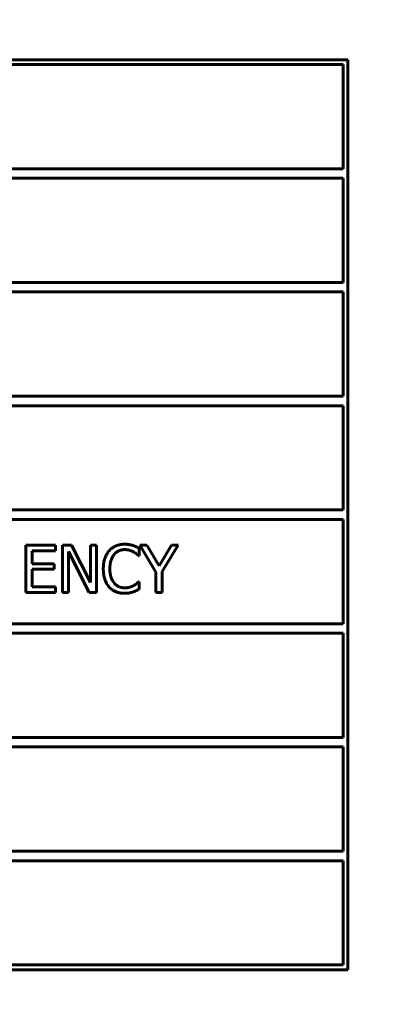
# Model space of a CAD drawing. Header units: millimetres. Extents: x 0 to 4756, y 0 to 3364.
# Drawn here: x 1123.4 to 1143.1, y 869 to 920.9 of the extents above; entities that cross this region are included whole.
import ezdxf

# ---------------------------------------------------------------- set-up
doc = ezdxf.new("R2010")
doc.units = ezdxf.units.MM
doc.header["$LTSCALE"] = 4
doc.layers.add('가시적인 것(ISO)', color=3, linetype='Continuous', lineweight=40)
doc.layers.add('치수(ISO)', color=2, linetype='Continuous', lineweight=25)
doc.styles.add('치수 텍스트_PSTEK_POSCO', font='isocp.shx')
doc.dimstyles.new('치수_PSTEK_POSCO', dxfattribs={"dimscale": 4, "dimtxt": 5, "dimasz": 2.5, "dimexe": 2, "dimexo": 2.5, "dimgap": 1, "dimtad": 1, "dimrnd": 1e-08, "dimdsep": 46, "dimtxsty": '치수 텍스트_PSTEK_POSCO', "dimcen": 0.09, "dimdle": 10, "dimclrd": 7, "dimclre": 7, "dimclrt": 2, "dimadec": 1, "dimazin": 2, "dimtfac": 1, "dimtmove": 0, "dimatfit": 3, "dimfxl": 0, "dimtolj": 1, "dimlwd": -1, "dimlwe": -1, "dimarcsym": 0})

# ---------------------------------------------------------------- blocks, each defined once
blk = doc.blocks.new('*D24')
at = {"layer": 'Defpoints', "color": 0}
for p in [(2145.269, 987.571), (768.269, 528.821), (2145.269, 290.288)]:
    blk.add_point(p, dxfattribs=at)
at = {"layer": '치수(ISO)', "color": 7}
for p, q in [((2145.269, 977.571), (2145.269, 282.288)), ((768.269, 518.821), (768.269, 282.288)), ((778.269, 290.288), (2135.269, 290.288))]:
    blk.add_line(p, q, dxfattribs=at)
for points in [[(778.269, 291.954), (778.269, 288.621), (768.269, 290.288)], [(2135.269, 291.954), (2135.269, 288.621), (2145.269, 290.288)]]:
    blk.add_solid(points, dxfattribs=at)
at = {"layer": '치수(ISO)', "color": 2, "insert": (1433.769, 304.288), "char_height": 20, "attachment_point": 4, "style": '치수 텍스트_PSTEK_POSCO'}
blk.add_mtext('\\A1;1377', dxfattribs=at)

msp = doc.modelspace()

# ---------------------------------------------------------------- linework, layer by layer
at = {"layer": '가시적인 것(ISO)'}
for p, q in [((1095.7692, 918.8208), (1140.7692, 918.8208)), ((1096.0192, 918.5708), (1140.5192, 918.5708)), ((1140.5192, 918.5708), (1140.5192, 913.0708)), ((1140.7692, 918.8208), (1140.7692, 870.8208)), ((1140.5192, 913.0708), (1096.0192, 913.0708)), ((1096.0192, 912.5708), (1140.5192, 912.5708)), ((1140.5192, 912.5708), (1140.5192, 907.0708)), ((1140.5192, 907.0708), (1096.0192, 907.0708)), ((1096.0192, 906.5708), (1140.5192, 906.5708)), ((1140.5192, 906.5708), (1140.5192, 901.0708)), ((1140.5192, 901.0708), (1096.0192, 901.0708)), ((1096.0192, 900.5708), (1140.5192, 900.5708)), ((1140.5192, 900.5708), (1140.5192, 895.0708)), ((1140.5192, 895.0708), (1096.0192, 895.0708)), ((1096.0192, 894.5708), (1140.5192, 894.5708)), ((1140.5192, 894.5708), (1140.5192, 889.0708)), ((1123.7781, 890.7181), (1123.7781, 893.2181)), ((1123.7781, 893.2181), (1125.3421, 893.2181)), ((1125.3421, 893.2181), (1125.3421, 892.9224)), ((1125.7068, 890.7181), (1125.7068, 893.2181)), ((1125.7068, 893.2181), (1126.1788, 893.2181)), ((1126.1788, 893.2181), (1127.1857, 891.2388)), ((1127.1857, 891.2388), (1127.1857, 893.2181)), ((1127.1857, 893.2181), (1127.4957, 893.2181)), ((1127.4957, 893.2181), (1127.4957, 890.7181)), ((1129.7566, 893.052), (1129.7566, 892.6509)), ((1130.6399, 891.7899), (1129.7951, 893.2181)), ((1129.7951, 893.2181), (1130.1638, 893.2181)), ((1130.1638, 893.2181), (1130.8081, 892.1181)), ((1130.8081, 892.1181), (1131.4645, 893.2181)), ((1131.817, 893.2181), (1130.9722, 891.8243)), ((1131.4645, 893.2181), (1131.817, 893.2181)), ((1125.3421, 892.9224), (1124.1104, 892.9224)), ((1124.1104, 892.9224), (1124.1104, 892.2376)), ((1127.1229, 890.7181), (1126.0168, 892.8737)), ((1126.0168, 892.8737), (1126.0168, 890.7181)), ((1129.7566, 892.6509), (1129.7303, 892.6509)), ((1124.1104, 892.2376), (1125.2591, 892.2376)), ((1125.2591, 892.2376), (1125.2591, 891.9418)), ((1125.2591, 891.9418), (1124.1104, 891.9418)), ((1124.1104, 891.9418), (1124.1104, 891.0139)), ((1130.6399, 890.7181), (1130.6399, 891.7899)), ((1130.9722, 891.8243), (1130.9722, 890.7181)), ((1124.1104, 891.0139), (1125.3421, 891.0139)), ((1125.3421, 891.0139), (1125.3421, 890.7181)), ((1129.7323, 891.2854), (1129.7566, 891.2854)), ((1129.7566, 891.2854), (1129.7566, 890.8883)), ((1125.3421, 890.7181), (1123.7781, 890.7181)), ((1126.0168, 890.7181), (1125.7068, 890.7181)), ((1127.4957, 890.7181), (1127.1229, 890.7181)), ((1130.9722, 890.7181), (1130.6399, 890.7181)), ((1140.5192, 889.0708), (1096.0192, 889.0708)), ((1096.0192, 888.5708), (1140.5192, 888.5708)), ((1140.5192, 888.5708), (1140.5192, 883.0708)), ((1140.5192, 883.0708), (1096.0192, 883.0708)), ((1096.0192, 882.5708), (1140.5192, 882.5708)), ((1140.5192, 882.5708), (1140.5192, 877.0708)), ((1140.5192, 877.0708), (1096.0192, 877.0708)), ((1096.0192, 876.5708), (1140.5192, 876.5708)), ((1140.5192, 876.5708), (1140.5192, 871.0708)), ((1140.7692, 870.8208), (1095.7692, 870.8208)), ((1140.5192, 871.0708), (1096.0192, 871.0708))]:
    msp.add_line(p, q, dxfattribs=at)
for points in [[(1128.1724, 892.9183), (1128.3223, 893.0865), (1128.7315, 893.2627), (1128.9848, 893.2627)], [(1128.9848, 893.2627), (1129.1104, 893.2627), (1129.3312, 893.2262), (1129.4244, 893.1979)], [(1129.4244, 893.1979), (1129.5054, 893.1715), (1129.6736, 893.0966), (1129.7566, 893.052)], [(1127.8604, 891.9661), (1127.8604, 892.2801), (1128.0204, 892.7461), (1128.1724, 892.9183)], [(1128.4296, 892.7218), (1128.3243, 892.5942), (1128.2068, 892.2072), (1128.2068, 891.9661)], [(1128.9827, 892.9791), (1128.8227, 892.9791), (1128.537, 892.8474), (1128.4296, 892.7218)], [(1129.4487, 892.8596), (1129.3535, 892.9122), (1129.1286, 892.9791), (1128.9827, 892.9791)], [(1129.7303, 892.6509), (1129.6857, 892.6914), (1129.548, 892.8049), (1129.4487, 892.8596)], [(1128.1744, 891.0018), (1128.0245, 891.1638), (1127.8604, 891.6501), (1127.8604, 891.9661)], [(1128.2068, 891.9661), (1128.2068, 891.7088), (1128.3304, 891.3381), (1128.4378, 891.2104)], [(1128.9787, 890.6736), (1128.7356, 890.6736), (1128.3243, 890.8377), (1128.1744, 891.0018)], [(1128.4378, 891.2104), (1128.5431, 891.0869), (1128.8247, 890.9613), (1128.9827, 890.9613)], [(1128.9827, 890.9613), (1129.1266, 890.9613), (1129.3717, 891.0322), (1129.4669, 891.0848)], [(1129.4669, 891.0848), (1129.5581, 891.1375), (1129.6938, 891.2469), (1129.7323, 891.2854)], [(1129.4244, 890.7465), (1129.315, 890.71), (1129.1286, 890.6736), (1128.9787, 890.6736)], [(1129.7566, 890.8883), (1129.6736, 890.8498), (1129.5277, 890.7789), (1129.4244, 890.7465)]]:
    msp.add_open_spline(points, degree=2, dxfattribs=at)

# ---------------------------------------------------------------- dimensions: what is measured, and where the dimension line sits
at = {"layer": '치수(ISO)', "color": 7}
dim = msp.add_linear_dim(base=(2145.2692, 290.2878), p1=(768.2692, 528.8208), p2=(2145.2692, 987.5708), angle=180, dimstyle='치수_PSTEK_POSCO', override={"dimdec": 2, "dimtp": 0, "dimtm": 0, "dimtdec": 2, "dimtofl": 0, "dimatfit": 1}, dxfattribs=at)
dim.commit()
dim.dimension.update_dxf_attribs({"geometry": '*D24', "text_midpoint": (1456.7692, 290.2878), "dimtype": 160})

doc.saveas('drawing.dxf')
